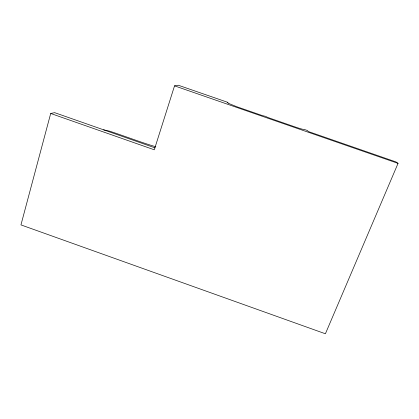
<?xml version="1.0" encoding="UTF-8"?>
<svg xmlns="http://www.w3.org/2000/svg" width="419" height="419" viewBox="0 0 419 419"><rect width="100%" height="100%" fill="white"/><g stroke="black" fill="none" stroke-linecap="round" stroke-linejoin="round"><path stroke-width="0.63" d="M50.704 113.465L20.95 224.898L325.401 333.775L398.05 163.363L395.903 161.896L308.222 131.493L307.525 130.566L304.278 129.44A10.26 0.728 19.5 0 1 295.175 126.973L270.569 118.436A5.143 0.372 19.3 0 1 265.782 116.472L264.871 116.157A4.949 0.356 19.2 0 1 260.262 114.864L236.725 106.704L230.811 104.3A6.777 0.487 19 0 1 228.434 103.142L227.344 102.734L227.779 102.341L178.264 85.225L174.54 85.853L154.286 149.793L50.704 113.465L54.664 112.669L155.098 147.881M103.619 129.832L109.27 131.068C124.867 136.138 140.082 142.099 155.805 146.781M228.365 103.069L228.386 103.105M174.54 85.853L398.05 163.363"/></g></svg>
